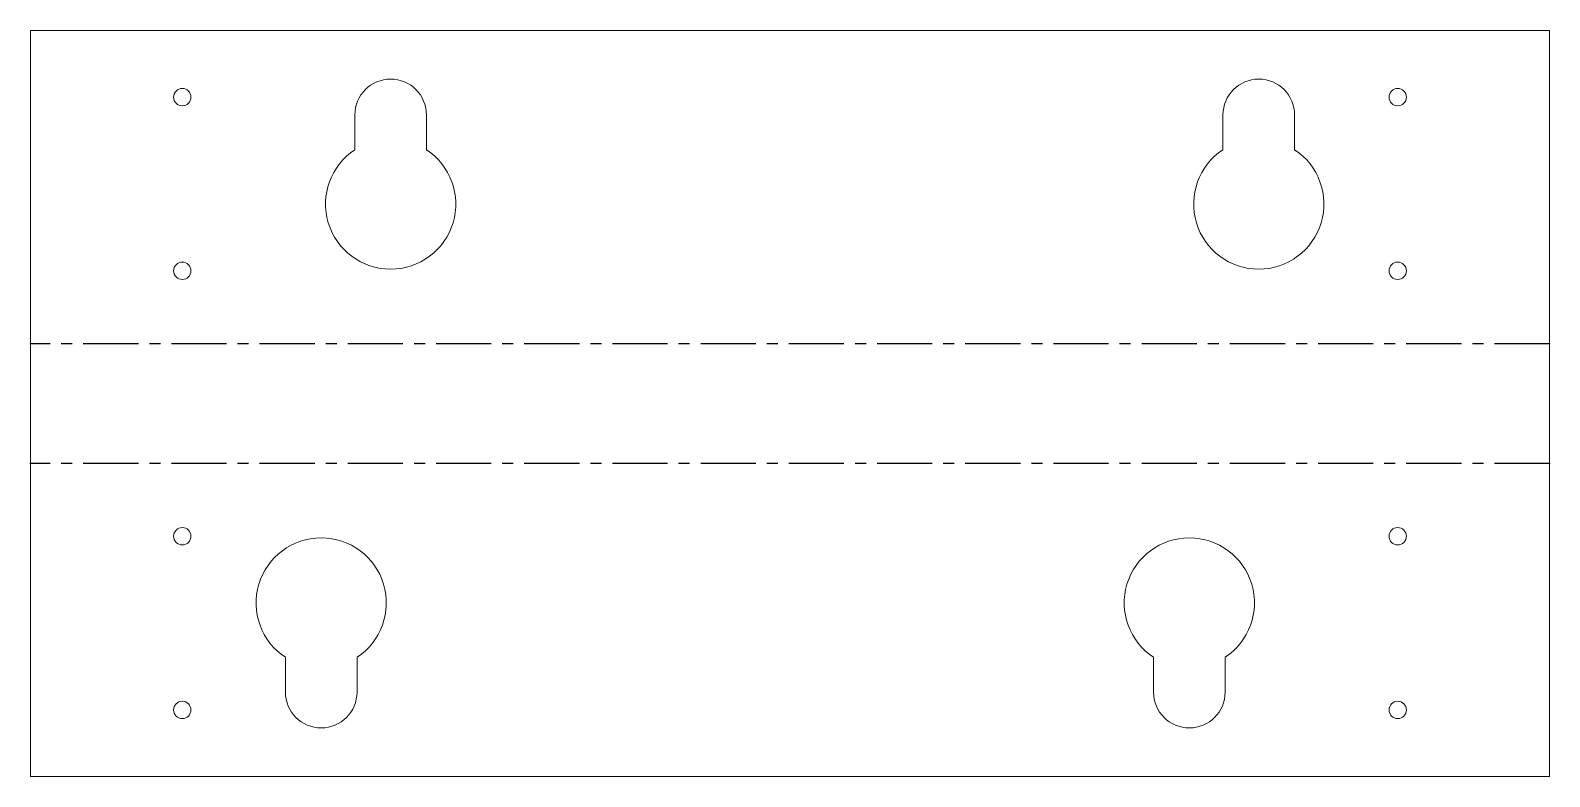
# Model space of a CAD drawing. Header units: millimetres. Extents: x -350 to 0, y 0 to 172.
import ezdxf

# ---------------------------------------------------------------- set-up
doc = ezdxf.new("R2010")
doc.units = ezdxf.units.MM
doc.header["$PDSIZE"] = -1
doc.linetypes.add('CENTERX2', pattern=[20.32, 12.7, -2.54, 2.54, -2.54])

msp = doc.modelspace()

# ---------------------------------------------------------------- linework, layer by layer
at = {"color": 7, "linetype": 'Continuous', "lineweight": 15}
for p, q in [((0, 171.86), (-350, 171.86)), ((-350, 0), (-350, 171.86)), ((0, 171.86), (0, 0)), ((-275.25, 152.39), (-275.25, 144.39)), ((-258.75, 144.39), (-258.75, 152.39)), ((-75.25, 152.39), (-75.25, 144.39)), ((-58.75, 144.39), (-58.75, 152.39)), ((-291.25, 27.47), (-291.25, 19.47)), ((-274.75, 19.47), (-274.75, 27.47)), ((-91.25, 27.47), (-91.25, 19.47)), ((-74.75, 19.47), (-74.75, 27.47)), ((-350, 0), (0, 0))]:
    msp.add_line(p, q, dxfattribs=at)
at = {"color": 7, "linetype": 'CENTERX2'}
for p, q in [((0, 99.71), (-350, 99.71)), ((0, 72.15), (-350, 72.15))]:
    msp.add_line(p, q, dxfattribs=at)
at = {"color": 7, "linetype": 'Continuous', "lineweight": 15}
for centre in [(-315, 156.49), (-35, 156.49), (-315, 116.49), (-35, 116.49), (-315, 55.37), (-35, 55.37), (-315, 15.37), (-35, 15.37)]:
    msp.add_circle(centre, 2, dxfattribs=at)
for centre, radius, start, end in [((-267, 152.39), 8.25, 0, 180), ((-67, 152.39), 8.25, 0, 180), ((-267, 131.86), 15, 123.367, 56.633), ((-67, 131.86), 15, 123.367, 56.633), ((-283, 40), 15, 303.367, 236.633), ((-83, 40), 15, 303.367, 236.633), ((-283, 19.47), 8.25, 180, 0), ((-83, 19.47), 8.25, 180, 0)]:
    msp.add_arc(centre, radius, start, end, dxfattribs=at)
at = {"color": 7, "linetype": 'Continuous'}
for p in [(-350, 99.71), (0, 99.71), (-350, 72.15), (0, 72.15)]:
    msp.add_point(p, dxfattribs=at)

doc.saveas('drawing.dxf')
